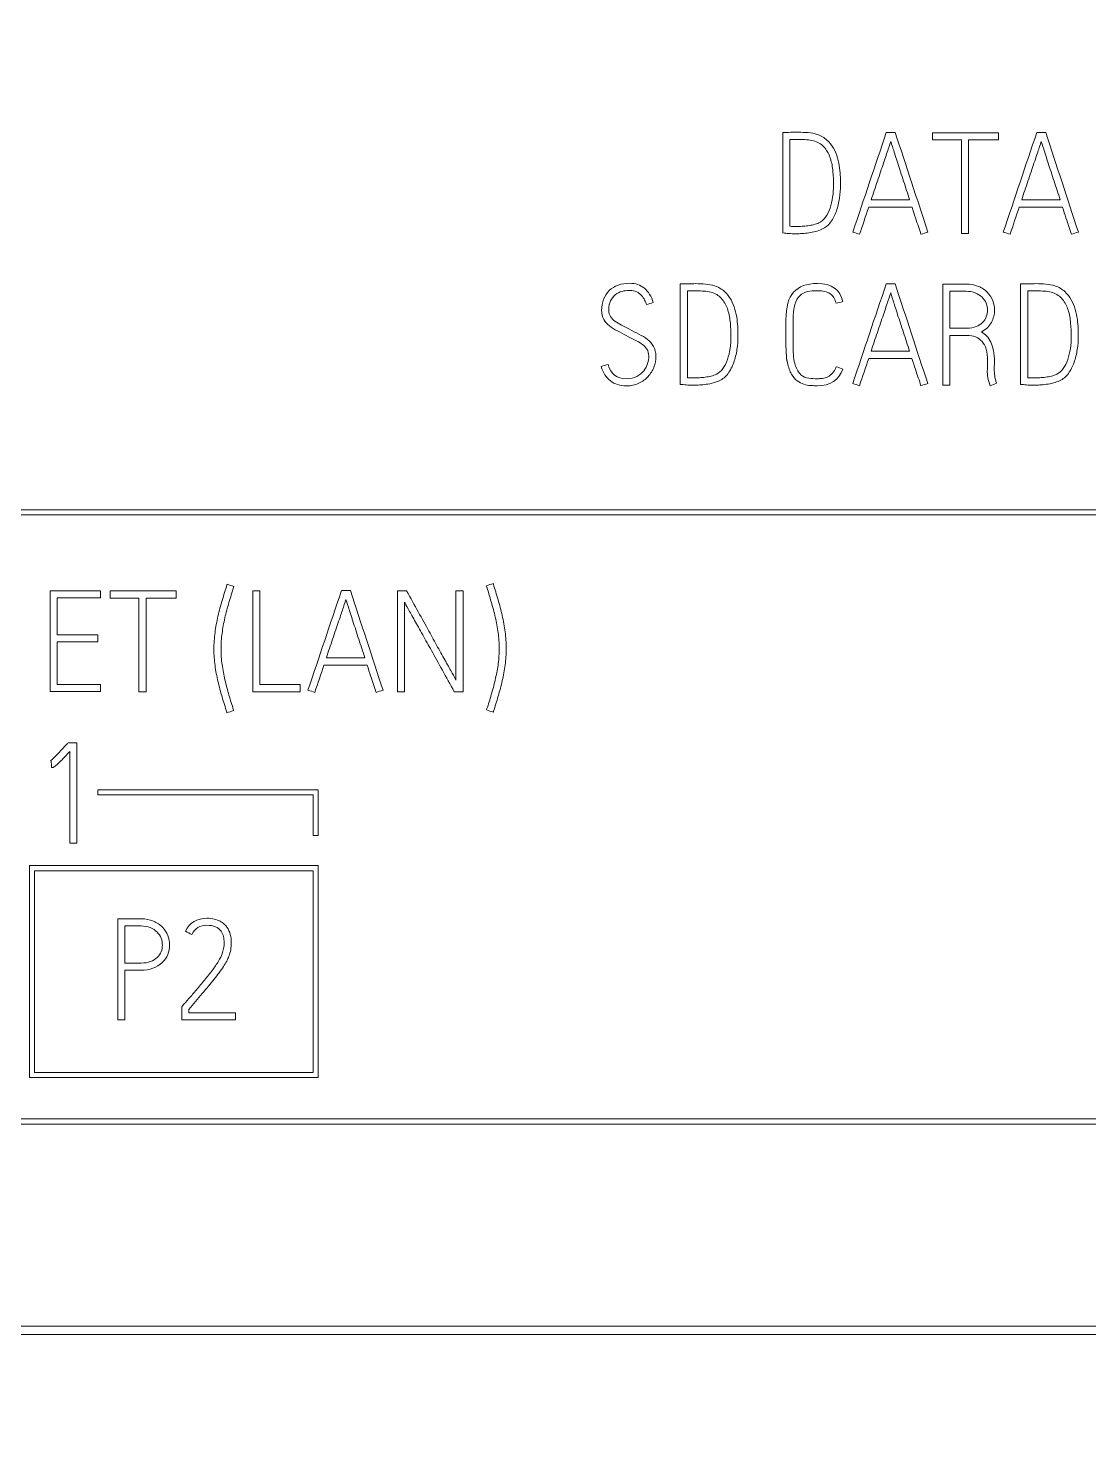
# Model space of a CAD drawing. Header units: millimetres. Extents: x 0 to 1189, y 0 to 841.
# Drawn here: x 982.38 to 1003.4, y 293.52 to 321.5 of the extents above; entities that cross this region are included whole.
import ezdxf

# ---------------------------------------------------------------- set-up
doc = ezdxf.new("R2010")
doc.units = ezdxf.units.MM
doc.layers.add('1', color=7, linetype='Continuous')

msp = doc.modelspace()

# ---------------------------------------------------------------- linework, layer by layer
at = {"layer": '1', "color": 7, "linetype": 'Continuous', "lineweight": 13}
for p, q in [((1031.925, 311.961), (882.266, 311.961)), ((882.368, 311.861), (1031.825, 311.861)), ((988.125, 306.411), (983.756, 306.411)), ((983.756, 306.411), (983.756, 306.311)), ((983.756, 306.311), (988.025, 306.311)), ((988.025, 306.311), (988.025, 305.511)), ((988.125, 305.511), (988.125, 306.411)), ((988.025, 305.511), (988.125, 305.511)), ((988.125, 304.911), (982.401, 304.911)), ((982.401, 304.911), (982.401, 300.711)), ((982.501, 300.811), (982.501, 304.811)), ((982.501, 304.811), (988.025, 304.811)), ((988.025, 304.811), (988.025, 300.811)), ((988.125, 300.711), (988.125, 304.911)), ((982.401, 300.711), (988.125, 300.711)), ((988.025, 300.811), (982.501, 300.811)), ((882.266, 299.789), (1031.925, 299.789)), ((1031.825, 299.896), (882.368, 299.896)), ((875.08, 295.621), (1039.08, 295.621)), ((878.789, 295.79), (1035.36, 295.79))]:
    msp.add_line(p, q, dxfattribs=at)
for points, knots in [([(950.48, 224.19), (898.21, 224.19), (842.672, 224.19), (783.868, 224.19), (777.143, 224.19), (773.452, 224.19), (772.941, 224.19), (772.593, 224.19), (772.362, 224.19), (771.984, 224.197), (770.669, 224.274), (768.364, 224.788), (765.613, 226.213), (763.316, 228.292), (761.893, 230.477), (761.135, 232.357), (760.808, 233.611), (760.648, 234.609), (760.587, 235.255), (760.568, 235.699), (760.562, 235.924), (760.562, 236.058), (760.562, 236.216), (760.561, 236.445), (760.562, 237.055), (760.562, 237.972), (760.561, 238.996), (760.562, 245.938), (760.562, 259.005), (760.562, 298.004), (760.561, 356.81), (760.562, 415.607), (760.561, 449.918), (760.562, 458.897), (760.561, 461.761), (760.562, 463.181), (760.561, 463.91), (760.562, 464.25), (760.562, 464.466), (760.565, 464.602), (760.567, 464.681), (760.585, 465.198), (760.689, 466.243), (761.139, 468.204), (762.201, 470.586), (764.142, 473), (766.634, 474.84), (769.058, 475.801), (770.812, 476.128), (771.698, 476.205), (772.208, 476.226), (772.877, 476.227), (773.791, 476.227), (775.425, 476.227), (779.916, 476.227), (790.535, 476.227), (852.604, 476.227), (963.681, 476.227), (1071.488, 476.227), (1130.292, 476.227), (1137.017, 476.227), (1140.708, 476.227), (1141.22, 476.227), (1141.568, 476.227), (1141.799, 476.227), (1142.176, 476.22), (1143.491, 476.143), (1145.796, 475.628), (1148.547, 474.204), (1150.844, 472.125), (1152.267, 469.94), (1153.026, 468.06), (1153.353, 466.806), (1153.512, 465.807), (1153.573, 465.161), (1153.593, 464.718), (1153.598, 464.492), (1153.598, 464.359), (1153.599, 464.201), (1153.599, 463.972), (1153.599, 463.361), (1153.599, 462.444), (1153.599, 461.421), (1153.599, 454.479), (1153.599, 441.411), (1153.599, 402.413), (1153.599, 343.606), (1153.599, 284.809), (1153.599, 250.498), (1153.599, 241.52), (1153.599, 238.655), (1153.599, 237.235), (1153.599, 236.506), (1153.599, 236.167), (1153.598, 235.951), (1153.595, 235.814), (1153.593, 235.735), (1153.575, 235.218), (1153.471, 234.174), (1153.021, 232.213), (1151.96, 229.831), (1150.019, 227.417), (1147.526, 225.577), (1145.102, 224.616), (1143.349, 224.288), (1142.463, 224.211), (1141.952, 224.19), (1141.284, 224.189), (1140.369, 224.19), (1138.735, 224.189), (1134.244, 224.19), (1123.625, 224.189), (1061.556, 224.19), (1002.751, 224.19), (950.48, 224.19)], [0, 0, 0, 0, 0.125, 0.132812, 0.140625, 0.141113, 0.141602, 0.141846, 0.141968, 0.14209, 0.142578, 0.144531, 0.146484, 0.148438, 0.150391, 0.151367, 0.152344, 0.152832, 0.15332, 0.153564, 0.153687, 0.153748, 0.153809, 0.154053, 0.154297, 0.155273, 0.15625, 0.156738, 0.171875, 0.1875, 0.25, 0.3125, 0.328125, 0.332031, 0.333984, 0.334961, 0.335449, 0.335693, 0.335815, 0.335876, 0.335938, 0.335968, 0.336914, 0.337891, 0.339844, 0.341797, 0.34375, 0.345703, 0.34668, 0.347168, 0.347412, 0.347656, 0.348633, 0.349609, 0.351562, 0.359375, 0.375, 0.5, 0.625, 0.632812, 0.640625, 0.641113, 0.641602, 0.641846, 0.641968, 0.64209, 0.642578, 0.644531, 0.646484, 0.648438, 0.650391, 0.651367, 0.652344, 0.652832, 0.65332, 0.653564, 0.653687, 0.653748, 0.653809, 0.654053, 0.654297, 0.655273, 0.65625, 0.656738, 0.671875, 0.6875, 0.75, 0.8125, 0.828125, 0.832031, 0.833984, 0.834961, 0.835449, 0.835693, 0.835815, 0.835876, 0.835938, 0.835968, 0.836914, 0.837891, 0.839844, 0.841797, 0.84375, 0.845703, 0.84668, 0.847168, 0.847412, 0.847656, 0.848633, 0.849609, 0.851562, 0.859375, 0.875, 1, 1, 1, 1]), ([(950.48, 229.19), (1002.751, 229.19), (1061.556, 229.19), (1123.625, 229.189), (1134.244, 229.19), (1138.735, 229.189), (1140.37, 229.19), (1141.282, 229.189), (1141.846, 229.19), (1142.143, 229.202), (1142.671, 229.248), (1143.709, 229.442), (1145.079, 229.985), (1146.528, 231.055), (1147.657, 232.459), (1148.257, 233.804), (1148.527, 234.984), (1148.584, 235.552), (1148.596, 235.897), (1148.597, 235.942), (1148.598, 236.007), (1148.599, 236.173), (1148.599, 236.508), (1148.599, 237.235), (1148.599, 238.656), (1148.599, 241.52), (1148.599, 250.498), (1148.599, 284.809), (1148.599, 343.606), (1148.599, 402.413), (1148.599, 441.411), (1148.599, 454.479), (1148.599, 461.42), (1148.599, 462.444), (1148.599, 463.364), (1148.599, 463.97), (1148.599, 464.192), (1148.598, 464.347), (1148.598, 464.426), (1148.595, 464.548), (1148.583, 464.816), (1148.549, 465.178), (1148.453, 465.778), (1148.269, 466.487), (1147.812, 467.618), (1147.008, 468.853), (1145.673, 470.062), (1144.073, 470.89), (1142.795, 471.175), (1141.985, 471.223), (1141.755, 471.227), (1141.567, 471.227), (1141.218, 471.227), (1140.709, 471.227), (1137.018, 471.227), (1130.292, 471.227), (1071.488, 471.227), (963.681, 471.227), (852.604, 471.227), (790.535, 471.227), (779.916, 471.227), (775.426, 471.227), (773.79, 471.227), (772.879, 471.227), (772.314, 471.227), (772.018, 471.214), (771.489, 471.168), (770.451, 470.975), (769.081, 470.431), (767.632, 469.362), (766.503, 467.958), (765.904, 466.612), (765.633, 465.433), (765.577, 464.865), (765.565, 464.52), (765.563, 464.474), (765.562, 464.409), (765.562, 464.243), (765.561, 463.909), (765.562, 463.182), (765.561, 461.761), (765.562, 458.897), (765.561, 449.918), (765.562, 415.607), (765.561, 356.81), (765.562, 298.004), (765.562, 259.005), (765.562, 245.938), (765.561, 238.996), (765.562, 237.973), (765.562, 237.053), (765.561, 236.447), (765.562, 236.225), (765.562, 236.07), (765.562, 235.991), (765.565, 235.869), (765.577, 235.601), (765.611, 235.238), (765.707, 234.638), (765.892, 233.929), (766.348, 232.798), (767.152, 231.564), (768.488, 230.355), (770.087, 229.527), (771.365, 229.241), (772.176, 229.194), (772.406, 229.19), (772.594, 229.19), (772.943, 229.19), (773.452, 229.19), (777.143, 229.19), (783.868, 229.19), (842.672, 229.19), (898.21, 229.19), (950.48, 229.19)], [0, 0, 0, 0, 0.125, 0.140625, 0.148438, 0.150391, 0.151367, 0.152344, 0.152588, 0.152832, 0.15332, 0.154297, 0.15625, 0.158203, 0.160156, 0.162109, 0.163086, 0.164032, 0.164062, 0.164124, 0.164185, 0.164307, 0.164551, 0.165039, 0.166016, 0.167969, 0.171875, 0.1875, 0.25, 0.3125, 0.328125, 0.343262, 0.34375, 0.344727, 0.345703, 0.345947, 0.346191, 0.346252, 0.346313, 0.346436, 0.34668, 0.347168, 0.347656, 0.348633, 0.349609, 0.351562, 0.353516, 0.355469, 0.357422, 0.35791, 0.358032, 0.358154, 0.358398, 0.358887, 0.359375, 0.367188, 0.375, 0.5, 0.625, 0.640625, 0.648438, 0.650391, 0.651367, 0.652344, 0.652588, 0.652832, 0.65332, 0.654297, 0.65625, 0.658203, 0.660156, 0.662109, 0.663086, 0.664032, 0.664062, 0.664124, 0.664185, 0.664307, 0.664551, 0.665039, 0.666016, 0.667969, 0.671875, 0.6875, 0.75, 0.8125, 0.828125, 0.843262, 0.84375, 0.844727, 0.845703, 0.845947, 0.846191, 0.846252, 0.846313, 0.846436, 0.84668, 0.847168, 0.847656, 0.848633, 0.849609, 0.851562, 0.853516, 0.855469, 0.857422, 0.85791, 0.858032, 0.858154, 0.858398, 0.858887, 0.859375, 0.867188, 0.875, 1, 1, 1, 1]), ([(998.108, 317.518), (998.176, 317.55), (998.234, 317.597), (998.328, 317.725), (998.366, 317.798), (998.423, 317.961), (998.444, 318.046), (998.47, 318.226), (998.476, 318.313), (998.476, 318.44), (998.475, 318.491), (998.472, 318.607), (998.467, 318.669), (998.45, 318.798), (998.437, 318.864), (998.4, 318.999), (998.373, 319.063), (998.305, 319.183), (998.261, 319.237), (998.156, 319.334), (998.091, 319.371), (998.013, 319.397)], [0, 0, 0, 0, 0.143728, 0.143728, 0.286601, 0.286601, 0.429661, 0.429661, 0.572644, 0.572644, 0.643851, 0.643851, 0.71507, 0.71507, 0.786337, 0.786337, 0.857273, 0.857273, 0.928511, 0.928511, 1, 1, 1, 1]), ([(997.475, 319.297), (997.548, 319.297), (997.621, 319.297), (997.744, 319.297), (997.793, 319.294), (997.889, 319.285), (997.932, 319.276), (997.969, 319.264)], [0, 0, 0, 0, 0.423233, 0.423233, 0.711712, 0.711712, 1, 1, 1, 1]), ([(997.969, 319.264), (998.052, 319.236), (998.117, 319.191), (998.213, 319.069), (998.251, 318.998), (998.303, 318.838), (998.319, 318.751), (998.334, 318.569), (998.338, 318.479), (998.338, 318.315), (998.332, 318.236), (998.31, 318.079), (998.293, 318.006), (998.246, 317.869), (998.216, 317.809), (998.142, 317.708), (998.099, 317.67), (998.049, 317.646)], [0, 0, 0, 0, 0.132322, 0.132322, 0.264191, 0.264191, 0.396402, 0.396402, 0.528614, 0.528614, 0.64642, 0.64642, 0.764227, 0.764227, 0.881857, 0.881857, 1, 1, 1, 1]), ([(999.084, 318.101), (999.125, 318.223), (999.166, 318.347), (999.252, 318.601), (999.291, 318.718), (999.365, 318.935), (999.397, 319.028), (999.422, 319.107)], [0, 0, 0, 0, 0.333201, 0.333201, 0.666133, 0.666133, 1, 1, 1, 1]), ([(999.472, 319.258), (999.48, 319.236), (999.496, 319.185), (999.546, 319.028), (999.576, 318.935), (999.646, 318.718), (999.685, 318.601), (999.767, 318.347), (999.808, 318.223), (999.847, 318.101)], [0, 0, 0, 0, 0.25019, 0.25019, 0.50038, 0.50038, 0.750091, 0.750091, 1, 1, 1, 1]), ([(1002.067, 318.101), (1002.107, 318.223), (1002.149, 318.347), (1002.234, 318.601), (1002.274, 318.718), (1002.348, 318.935), (1002.379, 319.028), (1002.405, 319.107)], [0, 0, 0, 0, 0.333201, 0.333201, 0.666133, 0.666133, 1, 1, 1, 1]), ([(1002.455, 319.258), (1002.462, 319.236), (1002.478, 319.185), (1002.528, 319.028), (1002.559, 318.935), (1002.628, 318.718), (1002.667, 318.601), (1002.75, 318.347), (1002.791, 318.223), (1002.829, 318.101)], [0, 0, 0, 0, 0.25019, 0.25019, 0.50038, 0.50038, 0.750091, 0.750091, 1, 1, 1, 1]), ([(999.894, 317.959), (999.918, 317.882), (999.941, 317.81), (999.983, 317.681), (1000.002, 317.625), (1000.039, 317.519), (1000.057, 317.467), (1000.071, 317.419)], [0, 0, 0, 0, 0.312745, 0.312745, 0.62549, 0.62549, 1, 1, 1, 1]), ([(1002.877, 317.959), (1002.901, 317.882), (1002.923, 317.81), (1002.966, 317.681), (1002.985, 317.625), (1003.022, 317.519), (1003.039, 317.467), (1003.054, 317.419)], [0, 0, 0, 0, 0.312745, 0.312745, 0.62549, 0.62549, 1, 1, 1, 1]), ([(998.049, 317.646), (998.016, 317.631), (997.981, 317.619), (997.907, 317.6), (997.869, 317.593), (997.83, 317.588)], [0, 0, 0, 0, 0.500544, 0.500544, 1, 1, 1, 1]), ([(997.333, 317.446), (997.37, 317.443), (997.41, 317.439), (997.493, 317.431), (997.541, 317.43), (997.634, 317.43), (997.674, 317.431), (997.761, 317.437), (997.805, 317.441), (997.894, 317.454), (997.938, 317.463), (998.027, 317.485), (998.069, 317.5), (998.108, 317.518)], [0, 0, 0, 0, 0.215372, 0.215372, 0.430743, 0.430743, 0.573886, 0.573886, 0.715924, 0.715924, 0.857962, 0.857962, 1, 1, 1, 1]), ([(997.83, 317.588), (997.791, 317.582), (997.753, 317.579), (997.677, 317.575), (997.641, 317.574), (997.582, 317.574), (997.558, 317.574), (997.512, 317.574), (997.492, 317.575), (997.475, 317.577)], [0, 0, 0, 0, 0.283512, 0.283512, 0.564375, 0.564375, 0.782188, 0.782188, 1, 1, 1, 1]), ([(994.766, 316.066), (994.729, 316.189), (994.67, 316.283), (994.509, 316.416), (994.413, 316.449), (994.217, 316.449), (994.14, 316.437), (994.001, 316.387), (993.943, 316.351), (993.847, 316.257), (993.809, 316.2), (993.782, 316.133)], [0, 0, 0, 0, 0.232472, 0.232472, 0.465525, 0.465525, 0.643868, 0.643868, 0.821934, 0.821934, 1, 1, 1, 1]), ([(994.297, 315.537), (994.241, 315.566), (994.189, 315.593), (994.089, 315.644), (994.045, 315.669), (993.969, 315.723), (993.939, 315.754), (993.894, 315.822), (993.883, 315.863), (993.883, 316), (993.899, 316.07), (993.962, 316.176), (994, 316.216), (994.089, 316.271), (994.135, 316.289), (994.231, 316.304), (994.271, 316.308), (994.354, 316.308), (994.399, 316.298), (994.475, 316.259), (994.507, 316.235), (994.559, 316.178), (994.579, 316.147), (994.611, 316.083), (994.622, 316.054), (994.63, 316.028)], [0, 0, 0, 0, 0.042387, 0.042387, 0.085004, 0.085004, 0.127442, 0.127442, 0.169689, 0.169689, 0.247935, 0.247935, 0.32618, 0.32618, 0.404694, 0.404694, 0.483208, 0.483208, 0.612376, 0.612376, 0.741544, 0.741544, 0.869959, 0.869959, 1, 1, 1, 1]), ([(993.896, 316.033), (993.904, 316.068), (993.915, 316.098), (993.962, 316.176), (994, 316.216), (994.089, 316.271), (994.135, 316.289), (994.231, 316.304), (994.271, 316.308), (994.354, 316.308), (994.399, 316.298), (994.475, 316.259), (994.507, 316.235), (994.559, 316.178), (994.579, 316.147), (994.611, 316.083), (994.622, 316.054), (994.63, 316.028)], [0, 0, 0, 0, 0.048226, 0.048226, 0.147249, 0.147249, 0.246612, 0.246612, 0.345975, 0.345975, 0.509444, 0.509444, 0.672912, 0.672912, 0.835427, 0.835427, 1, 1, 1, 1]), ([(995.443, 316.297), (995.516, 316.297), (995.589, 316.297), (995.711, 316.297), (995.761, 316.294), (995.857, 316.285), (995.899, 316.276), (995.936, 316.264)], [0, 0, 0, 0, 0.423233, 0.423233, 0.711712, 0.711712, 1, 1, 1, 1]), ([(995.936, 316.264), (996.02, 316.236), (996.085, 316.191), (996.181, 316.069), (996.218, 315.998), (996.27, 315.838), (996.286, 315.751), (996.301, 315.569), (996.305, 315.479), (996.305, 315.315), (996.3, 315.236), (996.277, 315.079), (996.26, 315.006), (996.214, 314.869), (996.184, 314.809), (996.11, 314.708), (996.067, 314.67), (996.017, 314.646)], [0, 0, 0, 0, 0.132322, 0.132322, 0.264191, 0.264191, 0.396402, 0.396402, 0.528614, 0.528614, 0.64642, 0.64642, 0.764227, 0.764227, 0.881857, 0.881857, 1, 1, 1, 1]), ([(996.075, 314.518), (996.144, 314.55), (996.201, 314.597), (996.296, 314.725), (996.334, 314.798), (996.39, 314.961), (996.411, 315.046), (996.438, 315.226), (996.444, 315.313), (996.444, 315.44), (996.443, 315.491), (996.44, 315.607), (996.434, 315.669), (996.418, 315.798), (996.404, 315.864), (996.367, 315.999), (996.341, 316.063), (996.272, 316.183), (996.229, 316.237), (996.124, 316.334), (996.058, 316.371), (995.981, 316.397)], [0, 0, 0, 0, 0.143728, 0.143728, 0.286601, 0.286601, 0.429661, 0.429661, 0.572644, 0.572644, 0.643851, 0.643851, 0.71507, 0.71507, 0.786337, 0.786337, 0.857273, 0.857273, 0.928511, 0.928511, 1, 1, 1, 1]), ([(997.548, 316.274), (997.446, 316.162), (997.396, 315.978), (997.396, 315.549), (997.396, 315.374), (997.396, 315.068), (997.405, 314.959), (997.444, 314.782), (997.47, 314.708), (997.537, 314.592), (997.575, 314.548), (997.66, 314.487), (997.704, 314.464), (997.795, 314.434), (997.84, 314.425), (997.931, 314.42), (997.973, 314.419), (998.274, 314.419), (998.444, 314.529), (998.522, 314.749)], [0, 0, 0, 0, 0.122304, 0.122304, 0.20711, 0.20711, 0.269733, 0.269733, 0.332356, 0.332356, 0.394823, 0.394823, 0.456962, 0.456962, 0.5191, 0.5191, 0.581239, 0.581239, 1, 1, 1, 1]), ([(998.117, 314.564), (998.08, 314.56), (998.045, 314.557), (997.958, 314.557), (997.903, 314.56), (997.79, 314.574), (997.739, 314.597), (997.646, 314.679), (997.609, 314.742), (997.551, 314.916), (997.537, 315.039), (997.537, 315.374), (997.537, 315.549), (997.537, 315.851), (997.549, 315.952), (997.595, 316.103), (997.628, 316.162), (997.713, 316.243), (997.764, 316.27), (997.882, 316.296), (997.947, 316.302), (998.129, 316.302), (998.213, 316.282), (998.329, 316.203), (998.368, 316.139), (998.389, 316.053)], [0, 0, 0, 0, 0.054619, 0.054619, 0.143235, 0.143235, 0.231267, 0.231267, 0.319983, 0.319983, 0.408389, 0.408389, 0.505949, 0.505949, 0.575921, 0.575921, 0.64598, 0.64598, 0.716332, 0.716332, 0.786599, 0.786599, 0.893155, 0.893155, 1, 1, 1, 1]), ([(998.525, 316.086), (998.471, 316.324), (998.303, 316.444), (997.807, 316.444), (997.65, 316.387), (997.548, 316.274)], [0, 0, 0, 0, 0.571038, 0.571038, 1, 1, 1, 1]), ([(999.471, 316.258), (999.478, 316.236), (999.494, 316.185), (999.544, 316.028), (999.574, 315.935), (999.644, 315.718), (999.683, 315.601), (999.766, 315.347), (999.806, 315.223), (999.845, 315.101)], [0, 0, 0, 0, 0.25019, 0.25019, 0.50038, 0.50038, 0.750091, 0.750091, 1, 1, 1, 1]), ([(1001.209, 316.388), (1001.137, 316.418), (1001.056, 316.433), (1000.81, 316.433), (1000.656, 316.433), (1000.503, 316.433)], [0, 0, 0, 0, 0.37586, 0.37586, 1, 1, 1, 1]), ([(1000.644, 316.291), (1000.75, 316.291), (1000.857, 316.291), (1001.034, 316.291), (1001.095, 316.28), (1001.201, 316.236), (1001.245, 316.207), (1001.281, 316.172)], [0, 0, 0, 0, 0.429184, 0.429184, 0.713484, 0.713484, 1, 1, 1, 1]), ([(1001.271, 315.487), (1001.36, 315.533), (1001.425, 315.595), (1001.508, 315.75), (1001.529, 315.831), (1001.529, 315.979), (1001.517, 316.042), (1001.469, 316.166), (1001.433, 316.222), (1001.339, 316.32), (1001.28, 316.359), (1001.209, 316.388)], [0, 0, 0, 0, 0.231737, 0.231737, 0.46269, 0.46269, 0.642008, 0.642008, 0.821326, 0.821326, 1, 1, 1, 1]), ([(1002.187, 316.297), (1002.26, 316.297), (1002.333, 316.297), (1002.455, 316.297), (1002.505, 316.294), (1002.601, 316.285), (1002.643, 316.276), (1002.68, 316.264)], [0, 0, 0, 0, 0.423233, 0.423233, 0.711712, 0.711712, 1, 1, 1, 1]), ([(1002.68, 316.264), (1002.764, 316.236), (1002.829, 316.191), (1002.925, 316.069), (1002.962, 315.998), (1003.014, 315.838), (1003.03, 315.751), (1003.045, 315.569), (1003.049, 315.479), (1003.049, 315.315), (1003.044, 315.236), (1003.021, 315.079), (1003.004, 315.006), (1002.958, 314.869), (1002.928, 314.809), (1002.854, 314.708), (1002.811, 314.67), (1002.761, 314.646)], [0, 0, 0, 0, 0.132322, 0.132322, 0.264191, 0.264191, 0.396402, 0.396402, 0.528614, 0.528614, 0.64642, 0.64642, 0.764227, 0.764227, 0.881857, 0.881857, 1, 1, 1, 1]), ([(1002.819, 314.518), (1002.888, 314.55), (1002.945, 314.597), (1003.04, 314.725), (1003.078, 314.798), (1003.134, 314.961), (1003.155, 315.046), (1003.182, 315.226), (1003.188, 315.313), (1003.188, 315.44), (1003.187, 315.491), (1003.184, 315.607), (1003.178, 315.669), (1003.162, 315.798), (1003.148, 315.864), (1003.111, 315.999), (1003.085, 316.063), (1003.016, 316.183), (1002.973, 316.237), (1002.868, 316.334), (1002.802, 316.371), (1002.725, 316.397)], [0, 0, 0, 0, 0.143728, 0.143728, 0.286601, 0.286601, 0.429661, 0.429661, 0.572644, 0.572644, 0.643851, 0.643851, 0.71507, 0.71507, 0.786337, 0.786337, 0.857273, 0.857273, 0.928511, 0.928511, 1, 1, 1, 1]), ([(993.782, 316.133), (993.755, 316.066), (993.742, 315.993), (993.742, 315.841), (993.756, 315.782), (993.814, 315.685), (993.851, 315.643), (993.944, 315.569), (993.996, 315.536), (994.113, 315.477), (994.171, 315.445), (994.287, 315.38), (994.343, 315.352), (994.45, 315.302), (994.498, 315.275), (994.581, 315.216), (994.615, 315.182), (994.664, 315.106), (994.677, 315.059), (994.677, 314.959), (994.669, 314.912), (994.637, 314.808), (994.612, 314.76), (994.542, 314.671), (994.496, 314.634), (994.383, 314.573), (994.315, 314.557), (994.043, 314.557), (993.921, 314.652), (993.87, 314.841)], [0, 0, 0, 0, 0.084609, 0.084609, 0.157936, 0.157936, 0.231264, 0.231264, 0.304526, 0.304526, 0.377961, 0.377961, 0.448587, 0.448587, 0.518849, 0.518849, 0.589764, 0.589764, 0.661418, 0.661418, 0.714841, 0.714841, 0.768167, 0.768167, 0.821493, 0.821493, 0.875067, 0.875067, 1, 1, 1, 1]), ([(999.082, 315.101), (999.123, 315.223), (999.165, 315.347), (999.25, 315.601), (999.29, 315.718), (999.363, 315.935), (999.395, 316.028), (999.421, 316.107)], [0, 0, 0, 0, 0.333201, 0.333201, 0.666133, 0.666133, 1, 1, 1, 1]), ([(1001.281, 316.172), (1001.317, 316.137), (1001.344, 316.097), (1001.379, 316.006), (1001.388, 315.96), (1001.388, 315.87), (1001.38, 315.826), (1001.364, 315.784)], [0, 0, 0, 0, 0.337469, 0.337469, 0.674938, 0.674938, 1, 1, 1, 1]), ([(1001.291, 315.67), (1001.257, 315.636), (1001.215, 315.61), (1001.113, 315.569), (1001.054, 315.559), (1000.872, 315.559), (1000.758, 315.559), (1000.644, 315.559)], [0, 0, 0, 0, 0.274112, 0.274112, 0.546657, 0.546657, 1, 1, 1, 1]), ([(993.733, 314.802), (993.77, 314.676), (993.832, 314.58), (994.002, 314.449), (994.107, 314.416), (994.324, 314.416), (994.405, 314.433), (994.552, 314.501), (994.613, 314.546), (994.713, 314.655), (994.751, 314.717), (994.805, 314.858), (994.818, 314.929), (994.818, 315.079), (994.803, 315.145), (994.74, 315.252), (994.699, 315.298), (994.599, 315.376), (994.543, 315.41), (994.42, 315.471), (994.358, 315.503), (994.297, 315.537)], [0, 0, 0, 0, 0.125064, 0.125064, 0.250129, 0.250129, 0.340472, 0.340472, 0.430815, 0.430815, 0.521438, 0.521438, 0.61168, 0.61168, 0.709125, 0.709125, 0.80657, 0.80657, 0.903285, 0.903285, 1, 1, 1, 1]), ([(1000.644, 315.417), (1000.756, 315.417), (1000.868, 315.417), (1001.109, 315.417), (1001.21, 315.377), (1001.353, 315.216), (1001.388, 315.09), (1001.388, 314.86), (1001.388, 314.801), (1001.388, 314.743)], [0, 0, 0, 0, 0.269407, 0.269407, 0.581768, 0.581768, 0.894212, 0.894212, 1, 1, 1, 1]), ([(1001.527, 314.835), (1001.527, 314.853), (1001.527, 314.872), (1001.527, 315.06), (1001.502, 315.192), (1001.404, 315.377), (1001.343, 315.444), (1001.271, 315.487)], [0, 0, 0, 0, 0.051637, 0.051637, 0.525819, 0.525819, 1, 1, 1, 1]), ([(997.399, 315.076), (997.403, 314.999), (997.412, 314.93), (997.444, 314.782), (997.47, 314.708), (997.537, 314.592), (997.575, 314.548), (997.66, 314.487), (997.704, 314.464), (997.795, 314.434), (997.84, 314.425), (997.919, 314.421), (997.951, 314.419), (997.981, 314.419)], [0, 0, 0, 0, 0.12433, 0.12433, 0.309992, 0.309992, 0.49519, 0.49519, 0.679415, 0.679415, 0.863641, 0.863641, 1, 1, 1, 1]), ([(999.892, 314.959), (999.916, 314.882), (999.939, 314.81), (999.982, 314.681), (1000, 314.625), (1000.038, 314.519), (1000.055, 314.467), (1000.07, 314.419)], [0, 0, 0, 0, 0.312745, 0.312745, 0.62549, 0.62549, 1, 1, 1, 1]), ([(1001.571, 314.468), (1001.551, 314.52), (1001.538, 314.569), (1001.527, 314.659), (1001.524, 314.701), (1001.524, 314.756), (1001.524, 314.773), (1001.524, 314.805), (1001.525, 314.82), (1001.527, 314.835)], [0, 0, 0, 0, 0.331667, 0.331667, 0.666095, 0.666095, 0.834842, 0.834842, 1, 1, 1, 1]), ([(995.797, 314.588), (995.759, 314.582), (995.72, 314.579), (995.645, 314.575), (995.609, 314.574), (995.55, 314.574), (995.525, 314.574), (995.479, 314.574), (995.459, 314.575), (995.443, 314.577)], [0, 0, 0, 0, 0.283512, 0.283512, 0.564376, 0.564376, 0.782188, 0.782188, 1, 1, 1, 1]), ([(996.017, 314.646), (995.983, 314.631), (995.948, 314.619), (995.874, 314.6), (995.836, 314.593), (995.797, 314.588)], [0, 0, 0, 0, 0.500544, 0.500544, 1, 1, 1, 1]), ([(998.319, 314.669), (998.29, 314.637), (998.258, 314.613), (998.189, 314.58), (998.154, 314.569), (998.117, 314.564)], [0, 0, 0, 0, 0.499022, 0.499022, 1, 1, 1, 1]), ([(1001.385, 314.718), (1001.385, 314.676), (1001.389, 314.629), (1001.406, 314.53), (1001.42, 314.476), (1001.441, 314.419)], [0, 0, 0, 0, 0.5, 0.5, 1, 1, 1, 1]), ([(1002.541, 314.588), (1002.503, 314.582), (1002.464, 314.579), (1002.389, 314.575), (1002.353, 314.574), (1002.294, 314.574), (1002.269, 314.574), (1002.223, 314.574), (1002.203, 314.575), (1002.187, 314.577)], [0, 0, 0, 0, 0.283512, 0.283512, 0.564376, 0.564376, 0.782188, 0.782188, 1, 1, 1, 1]), ([(1002.761, 314.646), (1002.727, 314.631), (1002.692, 314.619), (1002.618, 314.6), (1002.58, 314.593), (1002.541, 314.588)], [0, 0, 0, 0, 0.500544, 0.500544, 1, 1, 1, 1]), ([(995.301, 314.446), (995.338, 314.443), (995.377, 314.439), (995.461, 314.431), (995.509, 314.43), (995.601, 314.43), (995.642, 314.431), (995.729, 314.437), (995.773, 314.441), (995.861, 314.454), (995.906, 314.463), (995.995, 314.485), (996.036, 314.5), (996.075, 314.518)], [0, 0, 0, 0, 0.215372, 0.215372, 0.430743, 0.430743, 0.573886, 0.573886, 0.715924, 0.715924, 0.857962, 0.857962, 1, 1, 1, 1]), ([(1002.045, 314.446), (1002.082, 314.443), (1002.121, 314.439), (1002.205, 314.431), (1002.253, 314.43), (1002.345, 314.43), (1002.386, 314.431), (1002.473, 314.437), (1002.517, 314.441), (1002.605, 314.454), (1002.65, 314.463), (1002.739, 314.485), (1002.78, 314.5), (1002.819, 314.518)], [0, 0, 0, 0, 0.215372, 0.215372, 0.430743, 0.430743, 0.573886, 0.573886, 0.715924, 0.715924, 0.857962, 0.857962, 1, 1, 1, 1]), ([(986.317, 310.474), (986.285, 310.372), (986.254, 310.27), (986.191, 310.062), (986.163, 309.958), (986.115, 309.745), (986.096, 309.638), (986.066, 309.421), (986.059, 309.311), (986.059, 309.089), (986.066, 308.982), (986.096, 308.771), (986.115, 308.666), (986.163, 308.459), (986.19, 308.356), (986.251, 308.153), (986.283, 308.052), (986.314, 307.952)], [0, 0, 0, 0, 0.126536, 0.126536, 0.253186, 0.253186, 0.379836, 0.379836, 0.50693, 0.50693, 0.629825, 0.629825, 0.753053, 0.753053, 0.876281, 0.876281, 1, 1, 1, 1]), ([(986.447, 307.994), (986.416, 308.092), (986.386, 308.191), (986.328, 308.388), (986.302, 308.488), (986.254, 308.69), (986.235, 308.791), (986.207, 308.992), (986.2, 309.094), (986.2, 309.305), (986.207, 309.41), (986.234, 309.616), (986.253, 309.718), (986.299, 309.921), (986.327, 310.023), (986.388, 310.226), (986.418, 310.329), (986.45, 310.432)], [0, 0, 0, 0, 0.123336, 0.123336, 0.246672, 0.246672, 0.369617, 0.369617, 0.492101, 0.492101, 0.618989, 0.618989, 0.745931, 0.745931, 0.872966, 0.872966, 1, 1, 1, 1]), ([(990.856, 308.588), (990.841, 308.616), (990.816, 308.662), (990.744, 308.791), (990.701, 308.867), (990.603, 309.043), (990.55, 309.139), (990.435, 309.346), (990.378, 309.45), (990.185, 309.797), (990.038, 310.065), (989.876, 310.357)], [0, 0, 0, 0, 0.156542, 0.156542, 0.313434, 0.313434, 0.470786, 0.470786, 0.628139, 0.628139, 1, 1, 1, 1]), ([(991.461, 310.446), (991.494, 310.343), (991.525, 310.24), (991.584, 310.037), (991.611, 309.935), (991.66, 309.732), (991.678, 309.629), (991.706, 309.424), (991.713, 309.319), (991.713, 309.112), (991.707, 309.013), (991.681, 308.817), (991.663, 308.719), (991.619, 308.525), (991.594, 308.429), (991.538, 308.239), (991.51, 308.144), (991.48, 308.05)], [0, 0, 0, 0, 0.129655, 0.129655, 0.259309, 0.259309, 0.388964, 0.388964, 0.518619, 0.518619, 0.639276, 0.639276, 0.759578, 0.759578, 0.879789, 0.879789, 1, 1, 1, 1]), ([(991.599, 307.966), (991.631, 308.066), (991.662, 308.167), (991.723, 308.37), (991.75, 308.473), (991.796, 308.68), (991.815, 308.785), (991.844, 308.996), (991.852, 309.103), (991.852, 309.325), (991.844, 309.435), (991.815, 309.651), (991.795, 309.759), (991.747, 309.971), (991.72, 310.076), (991.659, 310.284), (991.628, 310.386), (991.597, 310.488)], [0, 0, 0, 0, 0.123653, 0.123653, 0.246817, 0.246817, 0.370066, 0.370066, 0.492982, 0.492982, 0.620097, 0.620097, 0.746769, 0.746769, 0.873441, 0.873441, 1, 1, 1, 1]), ([(988.675, 310.183), (988.683, 310.161), (988.699, 310.11), (988.749, 309.953), (988.779, 309.86), (988.849, 309.643), (988.888, 309.526), (988.97, 309.272), (989.011, 309.148), (989.05, 309.026)], [0, 0, 0, 0, 0.25019, 0.25019, 0.50038, 0.50038, 0.750091, 0.750091, 1, 1, 1, 1]), ([(989.835, 310.133), (989.848, 310.107), (989.873, 310.062), (989.945, 309.934), (989.987, 309.859), (990.085, 309.683), (990.139, 309.587), (990.253, 309.38), (990.311, 309.276), (990.509, 308.925), (990.658, 308.653), (990.823, 308.357)], [0, 0, 0, 0, 0.157828, 0.157828, 0.316016, 0.316016, 0.473741, 0.473741, 0.631861, 0.631861, 1, 1, 1, 1]), ([(988.287, 309.026), (988.327, 309.148), (988.369, 309.272), (988.454, 309.526), (988.494, 309.643), (988.568, 309.86), (988.599, 309.953), (988.625, 310.032)], [0, 0, 0, 0, 0.333201, 0.333201, 0.666133, 0.666133, 1, 1, 1, 1]), ([(989.097, 308.884), (989.121, 308.807), (989.144, 308.735), (989.186, 308.606), (989.205, 308.55), (989.242, 308.444), (989.26, 308.392), (989.274, 308.344)], [0, 0, 0, 0, 0.312745, 0.312745, 0.62549, 0.62549, 1, 1, 1, 1]), ([(983.15, 307.324), (983.117, 307.287), (983.083, 307.25), (983.012, 307.174), (982.979, 307.139), (982.918, 307.076), (982.891, 307.05), (982.843, 307.008), (982.826, 306.994), (982.817, 306.989)], [0, 0, 0, 0, 0.25, 0.25, 0.5, 0.5, 0.75, 0.75, 1, 1, 1, 1]), ([(983.344, 307.347), (983.321, 307.347), (983.298, 307.347), (983.24, 307.347), (983.205, 307.347), (983.17, 307.347)], [0, 0, 0, 0, 0.397287, 0.397287, 1, 1, 1, 1]), ([(982.842, 306.853), (982.85, 306.853), (982.859, 306.855), (982.883, 306.862), (982.902, 306.875), (982.954, 306.917), (982.989, 306.949), (983.076, 307.036), (983.133, 307.097), (983.205, 307.175)], [0, 0, 0, 0, 0.256406, 0.256406, 0.506305, 0.506305, 0.75267, 0.75267, 1, 1, 1, 1]), ([(984.86, 303.812), (984.789, 303.843), (984.707, 303.858), (984.461, 303.858), (984.307, 303.858), (984.153, 303.858)], [0, 0, 0, 0, 0.37586, 0.37586, 1, 1, 1, 1]), ([(984.295, 302.84), (984.401, 302.84), (984.508, 302.84), (984.79, 302.84), (984.93, 302.89), (985.084, 303.039), (985.12, 303.091), (985.168, 303.209), (985.18, 303.271), (985.18, 303.401), (985.168, 303.464), (985.12, 303.588), (985.084, 303.644), (984.99, 303.742), (984.931, 303.782), (984.86, 303.812)], [0, 0, 0, 0, 0.156652, 0.156652, 0.415577, 0.415577, 0.533205, 0.533205, 0.650256, 0.650256, 0.766698, 0.766698, 0.883139, 0.883139, 1, 1, 1, 1]), ([(984.295, 303.716), (984.401, 303.716), (984.508, 303.716), (984.684, 303.716), (984.746, 303.705), (984.851, 303.661), (984.896, 303.632), (984.932, 303.596)], [0, 0, 0, 0, 0.431706, 0.431706, 0.716302, 0.716302, 1, 1, 1, 1]), ([(985.56, 302.063), (985.65, 302.17), (985.739, 302.274), (985.911, 302.476), (985.99, 302.571), (986.134, 302.75), (986.196, 302.833), (986.297, 302.987), (986.334, 303.056), (986.371, 303.156), (986.383, 303.198), (986.399, 303.291), (986.403, 303.338), (986.403, 303.44), (986.397, 303.493), (986.371, 303.598), (986.349, 303.647), (986.317, 303.691)], [0, 0, 0, 0, 0.149955, 0.149955, 0.29991, 0.29991, 0.449521, 0.449521, 0.598675, 0.598675, 0.694192, 0.694192, 0.789155, 0.789155, 0.894818, 0.894818, 1, 1, 1, 1]), ([(985.621, 303.547), (985.684, 303.669), (985.784, 303.73), (986.05, 303.73), (986.144, 303.69), (986.201, 303.611)], [0, 0, 0, 0, 0.513342, 0.513342, 1, 1, 1, 1]), ([(985.621, 303.547), (985.684, 303.669), (985.784, 303.73), (986.05, 303.73), (986.144, 303.69), (986.201, 303.611)], [0, 0, 0, 0, 0.513342, 0.513342, 1, 1, 1, 1]), ([(986.317, 303.691), (986.302, 303.712), (986.284, 303.732), (986.24, 303.775), (986.212, 303.794), (986.148, 303.827), (986.11, 303.841), (986.025, 303.863), (985.976, 303.869), (985.92, 303.869)], [0, 0, 0, 0, 0.252062, 0.252062, 0.502132, 0.502132, 0.750139, 0.750139, 1, 1, 1, 1]), ([(984.932, 303.596), (984.968, 303.559), (984.994, 303.519), (985.03, 303.428), (985.038, 303.382), (985.038, 303.292), (985.03, 303.248), (984.997, 303.163), (984.971, 303.125), (984.9, 303.059), (984.857, 303.032), (984.751, 302.991), (984.688, 302.981), (984.508, 302.981), (984.401, 302.981), (984.295, 302.981)], [0, 0, 0, 0, 0.137616, 0.137616, 0.275231, 0.275231, 0.408799, 0.408799, 0.541447, 0.541447, 0.674733, 0.674733, 0.808019, 0.808019, 1, 1, 1, 1]), ([(986.201, 303.611), (986.223, 303.579), (986.239, 303.544), (986.257, 303.469), (986.262, 303.429), (986.262, 303.348), (986.258, 303.308), (986.243, 303.23), (986.234, 303.195), (986.223, 303.164)], [0, 0, 0, 0, 0.249448, 0.249448, 0.501018, 0.501018, 0.750509, 0.750509, 1, 1, 1, 1]), ([(986.223, 303.164), (986.208, 303.121), (986.183, 303.072), (986.113, 302.959), (986.072, 302.899), (985.98, 302.774), (985.929, 302.709), (985.82, 302.578), (985.767, 302.514), (985.661, 302.39), (985.611, 302.332), (985.515, 302.221), (985.473, 302.173), (985.432, 302.126), (985.427, 302.119), (985.421, 302.113)], [0, 0, 0, 0, 0.16191, 0.16191, 0.324521, 0.324521, 0.486983, 0.486983, 0.649444, 0.649444, 0.811905, 0.811905, 0.974366, 0.974366, 1, 1, 1, 1])]:
    msp.add_open_spline(points, degree=3, knots=knots, dxfattribs=at)
for points in [[(997.639, 319.441), (997.537, 319.44), (997.435, 319.439), (997.333, 319.438)], [(997.333, 319.438), (997.333, 318.774), (997.333, 318.11), (997.333, 317.446)], [(997.834, 319.433), (997.769, 319.438), (997.703, 319.441), (997.639, 319.441)], [(998.013, 319.397), (997.96, 319.415), (997.9, 319.427), (997.834, 319.433)], [(999.384, 319.436), (999.163, 318.778), (998.942, 318.12), (998.721, 317.463)], [(999.561, 319.436), (999.502, 319.436), (999.443, 319.436), (999.384, 319.436)], [(1000.208, 317.463), (999.992, 318.12), (999.777, 318.778), (999.561, 319.436)], [(1001.609, 319.43), (1001.173, 319.43), (1000.737, 319.43), (1000.302, 319.43)], [(1000.302, 319.43), (1000.302, 319.383), (1000.302, 319.335), (1000.302, 319.288)], [(1001.609, 319.288), (1001.609, 319.335), (1001.609, 319.383), (1001.609, 319.43)], [(1002.366, 319.436), (1002.145, 318.778), (1001.924, 318.12), (1001.703, 317.463)], [(1002.544, 319.436), (1002.485, 319.436), (1002.425, 319.436), (1002.366, 319.436)], [(1003.19, 317.463), (1002.975, 318.12), (1002.759, 318.778), (1002.544, 319.436)], [(997.475, 317.577), (997.475, 318.15), (997.475, 318.723), (997.475, 319.297)], [(999.422, 319.107), (999.448, 319.185), (999.465, 319.236), (999.472, 319.258)], [(999.422, 319.107), (999.448, 319.185), (999.465, 319.236), (999.472, 319.258)], [(1000.302, 319.288), (1000.492, 319.288), (1000.683, 319.288), (1000.873, 319.288)], [(1000.873, 319.288), (1000.873, 318.67), (1000.873, 318.051), (1000.873, 317.432)], [(1001.015, 317.432), (1001.015, 318.051), (1001.015, 318.67), (1001.015, 319.288)], [(1001.015, 319.288), (1001.213, 319.288), (1001.411, 319.288), (1001.609, 319.288)], [(1002.405, 319.107), (1002.431, 319.185), (1002.447, 319.236), (1002.455, 319.258)], [(1002.405, 319.107), (1002.431, 319.185), (1002.447, 319.236), (1002.455, 319.258)], [(998.854, 317.419), (998.915, 317.599), (998.976, 317.779), (999.037, 317.959)], [(999.037, 317.959), (999.323, 317.959), (999.608, 317.959), (999.894, 317.959)], [(999.847, 318.101), (999.593, 318.101), (999.338, 318.101), (999.084, 318.101)], [(1001.836, 317.419), (1001.897, 317.599), (1001.958, 317.779), (1002.019, 317.959)], [(1002.019, 317.959), (1002.305, 317.959), (1002.591, 317.959), (1002.877, 317.959)], [(1002.829, 318.101), (1002.575, 318.101), (1002.321, 318.101), (1002.067, 318.101)], [(998.721, 317.463), (998.765, 317.448), (998.809, 317.433), (998.854, 317.419)], [(1000.071, 317.419), (1000.117, 317.433), (1000.162, 317.448), (1000.208, 317.463)], [(1000.873, 317.432), (1000.921, 317.432), (1000.968, 317.432), (1001.015, 317.432)], [(1001.703, 317.463), (1001.747, 317.448), (1001.792, 317.433), (1001.836, 317.419)], [(1003.054, 317.419), (1003.099, 317.433), (1003.145, 317.448), (1003.19, 317.463)], [(995.606, 316.441), (995.504, 316.44), (995.403, 316.439), (995.301, 316.438)], [(995.301, 316.438), (995.301, 315.774), (995.301, 315.11), (995.301, 314.446)], [(995.443, 314.577), (995.443, 315.15), (995.443, 315.723), (995.443, 316.297)], [(995.802, 316.433), (995.736, 316.438), (995.671, 316.441), (995.606, 316.441)], [(995.981, 316.397), (995.927, 316.415), (995.867, 316.427), (995.802, 316.433)], [(999.382, 316.436), (999.161, 315.778), (998.94, 315.12), (998.719, 314.463)], [(999.559, 316.436), (999.5, 316.436), (999.441, 316.436), (999.382, 316.436)], [(999.421, 316.107), (999.447, 316.185), (999.463, 316.236), (999.471, 316.258)], [(999.421, 316.107), (999.447, 316.185), (999.463, 316.236), (999.471, 316.258)], [(1000.206, 314.463), (999.99, 315.12), (999.775, 315.778), (999.559, 316.436)], [(1000.503, 316.433), (1000.503, 315.766), (1000.503, 315.099), (1000.503, 314.432)], [(1000.644, 315.559), (1000.644, 315.803), (1000.644, 316.047), (1000.644, 316.291)], [(1002.35, 316.441), (1002.248, 316.44), (1002.147, 316.439), (1002.045, 316.438)], [(1002.045, 316.438), (1002.045, 315.774), (1002.045, 315.11), (1002.045, 314.446)], [(1002.187, 314.577), (1002.187, 315.15), (1002.187, 315.723), (1002.187, 316.297)], [(1002.546, 316.433), (1002.48, 316.438), (1002.415, 316.441), (1002.35, 316.441)], [(1002.725, 316.397), (1002.671, 316.415), (1002.611, 316.427), (1002.546, 316.433)], [(994.63, 316.028), (994.675, 316.041), (994.72, 316.054), (994.766, 316.066)], [(998.389, 316.053), (998.434, 316.064), (998.479, 316.075), (998.525, 316.086)], [(1001.364, 315.784), (1001.348, 315.741), (1001.324, 315.703), (1001.291, 315.67)], [(1000.644, 314.432), (1000.644, 314.761), (1000.644, 315.089), (1000.644, 315.417)], [(993.87, 314.841), (993.824, 314.828), (993.779, 314.815), (993.733, 314.802)], [(998.852, 314.419), (998.913, 314.599), (998.974, 314.779), (999.035, 314.959)], [(999.035, 314.959), (999.321, 314.959), (999.607, 314.959), (999.892, 314.959)], [(999.845, 315.101), (999.591, 315.101), (999.337, 315.101), (999.082, 315.101)], [(998.391, 314.796), (998.373, 314.742), (998.349, 314.7), (998.319, 314.669)], [(998.522, 314.749), (998.478, 314.764), (998.435, 314.78), (998.391, 314.796)], [(1001.388, 314.743), (1001.387, 314.735), (1001.386, 314.727), (1001.385, 314.718)], [(998.719, 314.463), (998.763, 314.448), (998.808, 314.433), (998.852, 314.419)], [(1000.07, 314.419), (1000.115, 314.433), (1000.16, 314.448), (1000.206, 314.463)], [(1000.503, 314.432), (1000.55, 314.432), (1000.597, 314.432), (1000.644, 314.432)], [(1001.441, 314.419), (1001.484, 314.435), (1001.527, 314.452), (1001.571, 314.468)], [(983.808, 310.358), (983.476, 310.358), (983.144, 310.358), (982.812, 310.358)], [(982.812, 310.358), (982.812, 309.693), (982.812, 309.028), (982.812, 308.363)], [(983.808, 310.216), (983.808, 310.263), (983.808, 310.311), (983.808, 310.358)], [(985.31, 310.355), (984.874, 310.355), (984.438, 310.355), (984.003, 310.355)], [(984.003, 310.355), (984.003, 310.308), (984.003, 310.26), (984.003, 310.213)], [(985.31, 310.213), (985.31, 310.26), (985.31, 310.308), (985.31, 310.355)], [(986.319, 310.485), (986.319, 310.481), (986.318, 310.478), (986.317, 310.474)], [(986.456, 310.443), (986.41, 310.457), (986.365, 310.471), (986.319, 310.485)], [(986.45, 310.432), (986.452, 310.436), (986.454, 310.44), (986.456, 310.443)], [(986.972, 310.355), (986.925, 310.355), (986.877, 310.355), (986.83, 310.355)], [(986.83, 310.355), (986.83, 309.689), (986.83, 309.023), (986.83, 308.357)], [(986.972, 308.499), (986.972, 309.118), (986.972, 309.736), (986.972, 310.355)], [(988.586, 310.361), (988.365, 309.703), (988.144, 309.045), (987.923, 308.388)], [(988.764, 310.361), (988.705, 310.361), (988.646, 310.361), (988.586, 310.361)], [(989.41, 308.388), (989.195, 309.045), (988.979, 309.703), (988.764, 310.361)], [(989.876, 310.357), (989.816, 310.357), (989.756, 310.357), (989.696, 310.357)], [(989.696, 310.357), (989.696, 309.691), (989.696, 309.024), (989.696, 308.357)], [(990.997, 310.357), (990.95, 310.357), (990.903, 310.357), (990.856, 310.357)], [(990.856, 310.357), (990.856, 309.768), (990.856, 309.178), (990.856, 308.588)], [(990.997, 308.357), (990.997, 309.024), (990.997, 309.691), (990.997, 310.357)], [(991.594, 310.499), (991.548, 310.485), (991.503, 310.471), (991.458, 310.457)], [(991.458, 310.457), (991.459, 310.454), (991.46, 310.45), (991.461, 310.446)], [(991.597, 310.488), (991.596, 310.492), (991.595, 310.495), (991.594, 310.499)], [(982.951, 309.484), (982.951, 309.728), (982.951, 309.972), (982.951, 310.216)], [(982.951, 310.216), (983.237, 310.216), (983.523, 310.216), (983.808, 310.216)], [(984.003, 310.213), (984.193, 310.213), (984.384, 310.213), (984.574, 310.213)], [(984.574, 310.213), (984.574, 309.595), (984.574, 308.976), (984.574, 308.357)], [(984.716, 308.357), (984.716, 308.976), (984.716, 309.595), (984.716, 310.213)], [(984.716, 310.213), (984.914, 310.213), (985.112, 310.213), (985.31, 310.213)], [(988.625, 310.032), (988.651, 310.11), (988.668, 310.161), (988.675, 310.183)], [(988.625, 310.032), (988.651, 310.11), (988.668, 310.161), (988.675, 310.183)], [(989.835, 308.357), (989.835, 308.949), (989.835, 309.541), (989.835, 310.133)], [(983.756, 309.484), (983.488, 309.484), (983.219, 309.484), (982.951, 309.484)], [(982.951, 308.502), (982.951, 308.783), (982.951, 309.064), (982.951, 309.345)], [(982.951, 309.345), (983.219, 309.345), (983.488, 309.345), (983.756, 309.345)], [(983.756, 309.345), (983.756, 309.391), (983.756, 309.438), (983.756, 309.484)], [(989.05, 309.026), (988.795, 309.026), (988.541, 309.026), (988.287, 309.026)], [(988.056, 308.344), (988.118, 308.524), (988.179, 308.704), (988.24, 308.884)], [(988.24, 308.884), (988.525, 308.884), (988.811, 308.884), (989.097, 308.884)], [(983.808, 308.502), (983.523, 308.502), (983.237, 308.502), (982.951, 308.502)], [(983.808, 308.363), (983.808, 308.409), (983.808, 308.455), (983.808, 308.502)], [(987.765, 308.499), (987.501, 308.499), (987.236, 308.499), (986.972, 308.499)], [(987.765, 308.357), (987.765, 308.405), (987.765, 308.452), (987.765, 308.499)], [(982.812, 308.363), (983.144, 308.363), (983.476, 308.363), (983.808, 308.363)], [(984.574, 308.357), (984.621, 308.357), (984.669, 308.357), (984.716, 308.357)], [(986.83, 308.357), (987.142, 308.357), (987.454, 308.357), (987.765, 308.357)], [(987.923, 308.388), (987.968, 308.373), (988.012, 308.358), (988.056, 308.344)], [(989.274, 308.344), (989.32, 308.358), (989.365, 308.373), (989.41, 308.388)], [(989.696, 308.357), (989.743, 308.357), (989.789, 308.357), (989.835, 308.357)], [(990.823, 308.357), (990.881, 308.357), (990.939, 308.357), (990.997, 308.357)], [(986.314, 307.952), (986.315, 307.948), (986.316, 307.943), (986.317, 307.939)], [(986.317, 307.939), (986.361, 307.953), (986.405, 307.968), (986.45, 307.983)], [(986.45, 307.983), (986.449, 307.987), (986.448, 307.99), (986.447, 307.994)], [(991.48, 308.05), (991.474, 308.032), (991.467, 308.014), (991.461, 307.997)], [(991.461, 307.997), (991.506, 307.982), (991.551, 307.967), (991.597, 307.952)], [(991.597, 307.952), (991.597, 307.957), (991.598, 307.962), (991.599, 307.966)], [(983.17, 307.347), (983.163, 307.339), (983.156, 307.332), (983.15, 307.324)], [(983.344, 305.355), (983.344, 306.019), (983.344, 306.683), (983.344, 307.347)], [(982.817, 306.989), (982.823, 306.991), (982.828, 306.993), (982.834, 306.994)], [(982.834, 306.994), (982.836, 306.947), (982.839, 306.9), (982.842, 306.853)], [(983.205, 307.175), (983.205, 306.568), (983.205, 305.961), (983.205, 305.355)], [(983.205, 305.355), (983.252, 305.355), (983.298, 305.355), (983.344, 305.355)], [(984.153, 303.858), (984.153, 303.191), (984.153, 302.524), (984.153, 301.857)], [(984.295, 302.981), (984.295, 303.226), (984.295, 303.471), (984.295, 303.716)], [(985.92, 303.869), (985.725, 303.869), (985.583, 303.783), (985.496, 303.611)], [(985.496, 303.611), (985.538, 303.589), (985.579, 303.568), (985.621, 303.547)], [(984.295, 301.857), (984.295, 302.185), (984.295, 302.512), (984.295, 302.84)], [(985.421, 302.113), (985.421, 302.028), (985.421, 301.943), (985.421, 301.857)], [(985.56, 301.996), (985.56, 302.019), (985.56, 302.041), (985.56, 302.063)], [(986.487, 301.996), (986.178, 301.996), (985.869, 301.996), (985.56, 301.996)], [(986.487, 301.857), (986.487, 301.904), (986.487, 301.95), (986.487, 301.996)], [(984.153, 301.857), (984.201, 301.857), (984.248, 301.857), (984.295, 301.857)], [(985.421, 301.857), (985.776, 301.857), (986.132, 301.857), (986.487, 301.857)]]:
    msp.add_open_spline(points, degree=3, dxfattribs=at)

doc.saveas('drawing.dxf')
